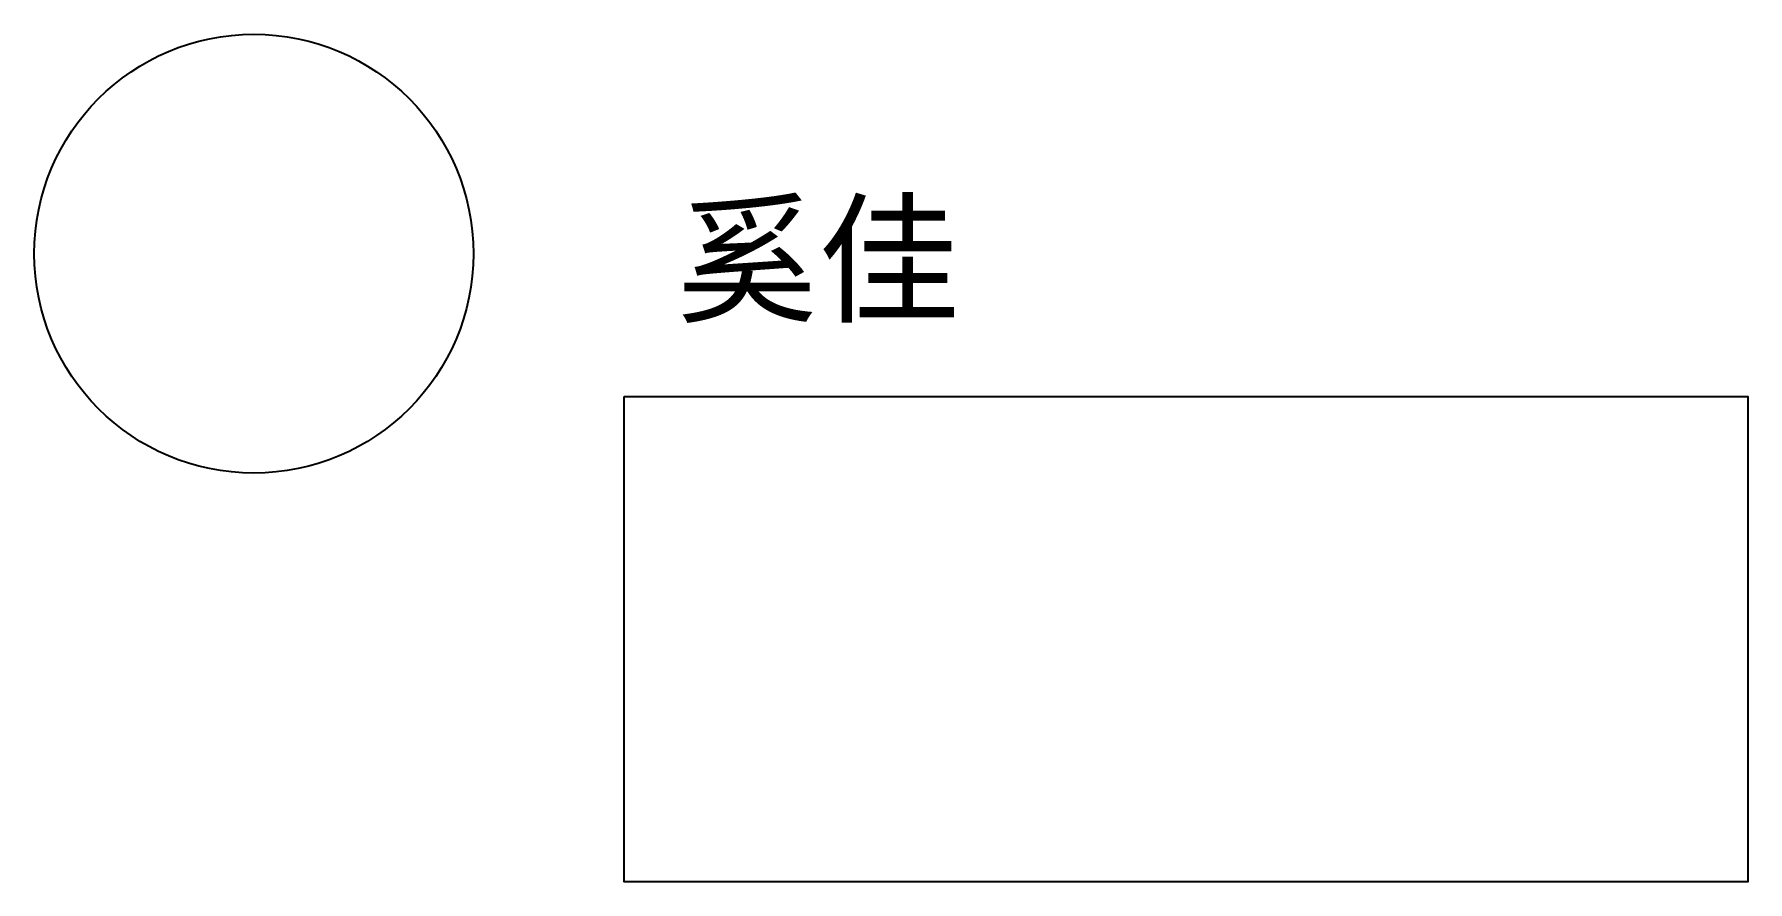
# Model space of a CAD drawing. Header units: millimetres. Extents: x -251 to 3820, y 743 to 2758.
import ezdxf

# ---------------------------------------------------------------- set-up
doc = ezdxf.new("R2010")
doc.units = ezdxf.units.MM
doc.styles.get("Standard").update_dxf_attribs({"font": 'arial.ttf'})

msp = doc.modelspace()

# ---------------------------------------------------------------- linework, layer by layer
msp.add_lwpolyline([(1150.4, 1896.4), (3820, 1896.4), (3820, 743.2), (1150.4, 743.2)], close=True)
msp.add_circle((270.9, 2236.2), 521.6)

# ---------------------------------------------------------------- texts
msp.add_text('奚佳', height=247.23).set_placement((1273.7, 2099.4))
at = {"insert": (1150.4, 1896.4), "char_height": 2.5, "attachment_point": 1}
msp.add_mtext_dynamic_manual_height_columns('{\\fSimSun|b0|i0|c134|p2;奚佳}', width=1434.886, gutter_width=12.5, heights=[0], dxfattribs=at)

doc.saveas('drawing.dxf')
